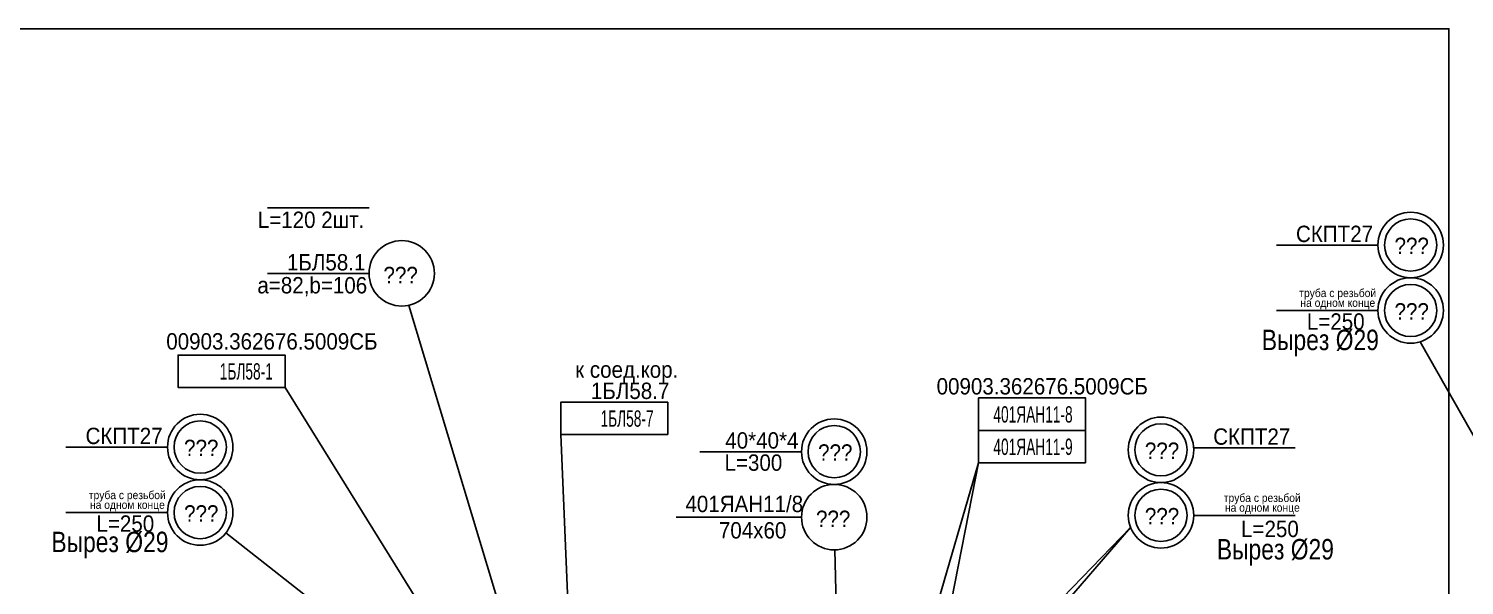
# Model space of a CAD drawing. Header units: millimetres. Extents: x -35117 to 70520, y -28859 to 27816.
# Drawn here: x 54036 to 58424, y -6918 to -5219 of the extents above; entities that cross this region are included whole.
import ezdxf

# ---------------------------------------------------------------- set-up
doc = ezdxf.new("R2010")
doc.units = ezdxf.units.MM
for name, color, linetype in [('Выноски', 7, 'Continuous'), ('Насыщение', 7, 'Continuous'), ('Позиции', 1, 'Continuous'), ('ПозицииОборудования', 7, 'Continuous')]:
    doc.layers.add(name, color=color, linetype=linetype)
doc.styles.get("Standard").update_dxf_attribs({"font": 'arial.ttf'})

msp = doc.modelspace()

# ---------------------------------------------------------------- linework, layer by layer
msp.add_lwpolyline([(53665.81, -10309.107), (58377.037, -10309.107), (58377.037, -5218.603), (53665.81, -5218.603)], close=True)
at = {"color": 1}
for centre, radius in [((58260.04, -5879.093), 100), ((58260.04, -5879.093), 79.838), ((58260.04, -6079.093), 100), ((58260.04, -6079.093), 79.838), ((54560.164, -6496.165), 100), ((57496.847, -6504.678), 100), ((54560.164, -6496.165), 79.838), ((56498.135, -6510.235), 100), ((56498.135, -6510.235), 79.838), ((57496.847, -6504.678), 79.838), ((54560.164, -6696.165), 100), ((54560.164, -6696.165), 79.838), ((57496.847, -6704.678), 100), ((57496.847, -6704.678), 79.838)]:
    msp.add_circle(centre, radius, dxfattribs=at)
at = {"layer": 'Выноски', "color": 1}
for p, q in [((55540.082, -7196.431, 0), (55197.578, -6063.391)), ((58288.734, -6174.888), (58935.154, -7310.865)), ((54819.536, -6314.02), (55489.419, -7392.024)), ((55662.216, -6458.123), (55701.698, -7399.344, 0)), ((55350.274, -7316.275), (54638.829, -6757.904))]:
    msp.add_line(p, q, dxfattribs=at)
for points in [[(54819.536, -6314.02), (54819.536, -6215.02), (54492.555, -6215.02), (54492.555, -6314.02), (54819.536, -6314.02)], [(55989.197, -6458.123), (55989.197, -6359.123), (55662.216, -6359.123), (55662.216, -6458.123), (55989.197, -6458.123)], [(57266.174, -6445.317), (57266.174, -6346.317), (56939.193, -6346.317), (56939.193, -6445.317), (57266.174, -6445.317)], [(57266.174, -6544.317), (57266.174, -6445.317), (56939.193, -6445.317), (56939.193, -6544.317), (57266.174, -6544.317)]]:
    msp.add_lwpolyline(points, dxfattribs=at)
at = {"layer": 'Насыщение', "color": 1}
for p, q in [((56939.193, -6544.317), (56719.728, -7298.338)), ((56799.324, -7252.736), (56939.193, -6544.317)), ((57403.958, -6741.712), (56854.274, -7309.284)), ((56860.132, -7369.01), (57403.958, -6741.712)), ((56500.352, -6810.211), (56509.577, -7226.05))]:
    msp.add_line(p, q, dxfattribs=at)
at = {"layer": 'ПозицииОборудования', "color": 1}
for p, q in [((54765.741, -5765.721), (55076.116, -5765.721)), ((57849.665, -5879.093), (58160.04, -5879.093)), ((54765.741, -5965.721), (55076.116, -5965.721)), ((57849.665, -6079.093), (58160.04, -6079.093)), ((54149.789, -6496.165), (54460.164, -6496.165)), ((56087.76, -6510.235), (56398.135, -6510.235)), ((57596.635, -6498.169), (57907.01, -6498.169)), ((54149.789, -6696.165), (54460.164, -6696.165)), ((56015.212, -6710.235), (56398.135, -6710.235)), ((57596.847, -6704.678), (57907.222, -6704.678))]:
    msp.add_line(p, q, dxfattribs=at)
for centre in [(55176.116, -5965.721), (56498.135, -6710.235)]:
    msp.add_circle(centre, 100, dxfattribs=at)

# ---------------------------------------------------------------- texts
at = {"layer": 'Выноски', "color": 3, "ltscale": 100, "width": 0.8}
for p in [(57805.066, -6200.048), (54105.19, -6817.12), (57667.639, -6839.49)]:
    msp.add_text('Вырез %%C29', height=62.5, dxfattribs=at).set_placement(p)
at = {"layer": 'Выноски', "color": 3, "width": 0.6}
for s, p in [('1БЛ58-1', (54619.888, -6290.02)), ('1БЛ58-7', (55783.758, -6434.123)), ('401ЯАН11-8', (56984.609, -6421.317)), ('401ЯАН11-9', (56984.609, -6520.317))]:
    msp.add_text(s, height=50, dxfattribs=at).set_placement(p)
at = {"layer": 'Насыщение', "color": 3, "width": 0.9}
for p in [(58210.774, -5906.71, 136.634), (58210.774, -6106.71, 136.634), (54510.898, -6523.782, 136.634), (56448.869, -6537.852, 136.634), (57447.581, -6532.295, 136.634), (54510.898, -6723.782, 136.634), (57447.581, -6732.295, 136.634)]:
    msp.add_text('???', height=50, dxfattribs=at).set_placement(p)
at = {"layer": 'Позиции', "color": 3, "width": 0.9}
for p in [(54456.355, -6198.359), (56811.014, -6335.594)]:
    msp.add_text('00903.362676.5009СБ', height=50, dxfattribs=at).set_placement(p)
at = {"layer": 'ПозицииОборудования', "color": 3, "width": 0.9}
for s, height, p in [('L=120 2шт.', 50, (54736.123, -5827.04)), ('СКПТ27', 50, (57909.544, -5870.071)), ('1БЛ58.1', 50, (54825.262, -5956.846)), ('???', 50, (55120.333, -5995.721)), ('a=82,b=106', 50, (54734.88, -6026.947)), ('труба с резьбой ', 25, (57919.592, -6038.167)), ('на одном конце', 25, (57923.084, -6067.951)), ('L=250', 50, (57942.809, -6137.753)), ('к соед.кор.', 50, (55706.122, -6284.567)), ('1БЛ58.7', 50, (55754.331, -6349.402)), ('СКПТ27', 50, (54209.667, -6487.142)), ('40*40*4', 50, (56165.053, -6501)), ('СКПТ27', 50, (57656.514, -6489.147)), ('L=300', 50, (56162.792, -6568.614)), ('труба с резьбой ', 25, (54219.715, -6655.239)), ('на одном конце', 25, (54223.208, -6685.022)), ('401ЯАН11/8', 50, (56043.167, -6694.843)), ('труба с резьбой ', 25, (57688.925, -6663.752)), ('L=250', 50, (54242.933, -6754.824)), ('???', 50, (56442.351, -6740.235)), ('на одном конце', 25, (57692.418, -6693.536)), ('704х60', 50, (56145.515, -6775.407)), ('L=250', 50, (57741.601, -6771.078))]:
    msp.add_text(s, height=height, dxfattribs=at).set_placement(p)

doc.saveas('drawing.dxf')
